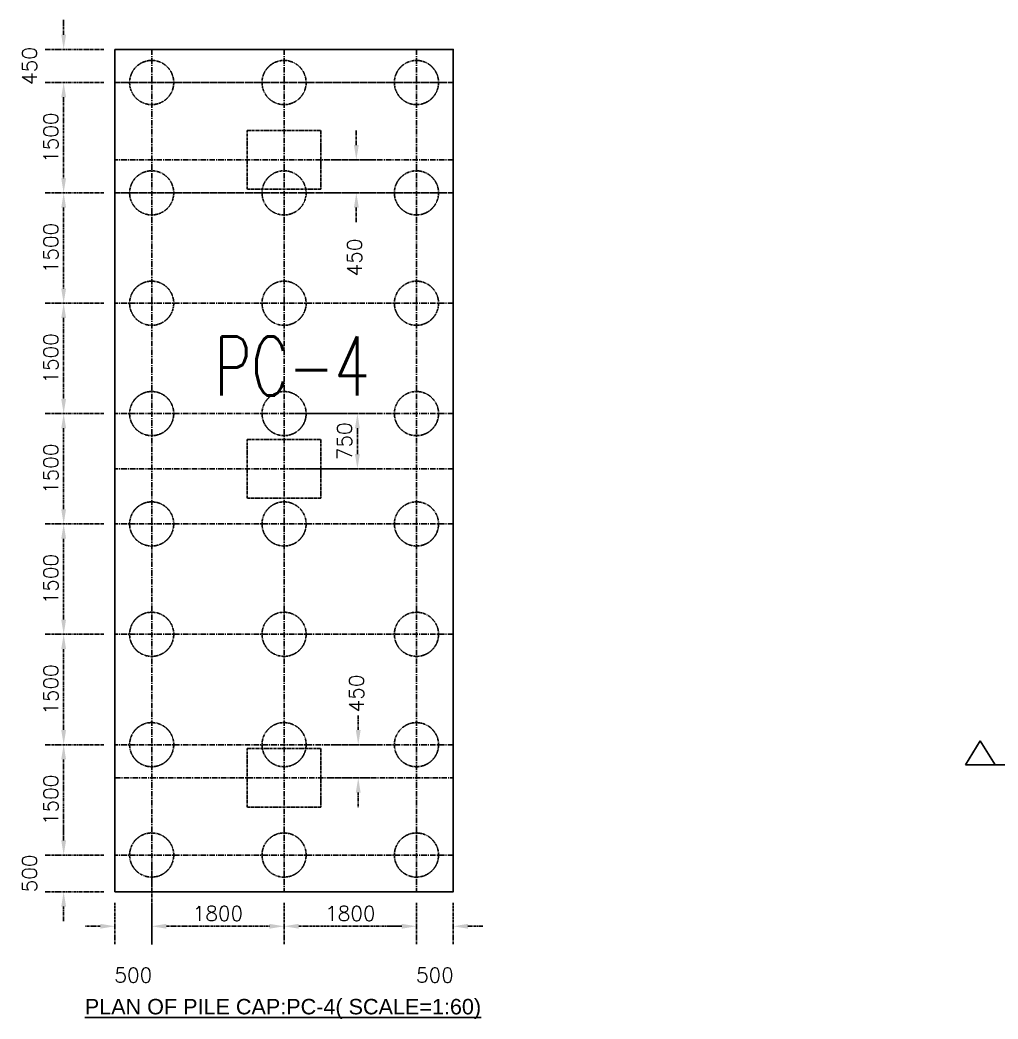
# Model space of a CAD drawing. Header units: millimetres. Extents: x 6239764 to 13047540, y 367704 to 979893.
# Drawn here: x 6532272 to 6545570, y 367704 to 381283 of the extents above; entities that cross this region are included whole.
import ezdxf

# ---------------------------------------------------------------- set-up
doc = ezdxf.new("R2010")
doc.units = ezdxf.units.MM
doc.header["$LTSCALE"] = 300
for name, pattern in [('CENTERX2', [4, 2.5, -0.5, 0.5, -0.5]), ('G', [2, 1.25, -0.25, 0.25, -0.25]), ('K', [2.5, 1.25, -0.25, 0.25, -0.25, 0.25, -0.25])]:
    doc.linetypes.add(name, pattern=pattern)
for name, color, linetype in [('05', 1, 'G'), ('07', 6, 'K'), ('BOU', 12, 'Continuous'), ('DIM', 4, 'Continuous'), ('TEXT', 7, 'Continuous')]:
    doc.layers.add(name, color=color, linetype=linetype)
doc.styles.add('1-100', font='romans.shx', dxfattribs={"height": 200})
doc.styles.add('1-37.5', font='arial.ttf')
doc.styles.get("Standard").update_dxf_attribs({"font": 'txt8.shx', "width": 0.7, "bigfont": 'hztxt_ii.shx'})
doc.dimstyles.new('1-100', dxfattribs={"dimtxt": 210, "dimasz": 200, "dimexe": 250, "dimexo": 150, "dimgap": 75, "dimtad": 1, "dimdec": 0, "dimzin": 3, "dimdsep": 46, "dimtxsty": '1-100', "dimcen": 0.09, "dimclrd": 161, "dimclre": 161, "dimclrt": 161, "dimadec": 0, "dimazin": 0, "dimtfac": 1, "dimtdec": 0, "dimtofl": 0, "dimtmove": 2, "dimatfit": 3, "dimfxl": 1, "dimtolj": 1, "dimtzin": 0, "dimarcsym": 0})

# ---------------------------------------------------------------- blocks, each defined once
blk = doc.blocks.new('*D356')
at = {"layer": '07', "color": 161, "lineweight": -2, "ltscale": 0.1, "transparency": 16777216}
for p, q in [((6532866, 370133), (6532866, 370333)), ((6533413, 369933), (6532616, 369933)), ((6533413, 369433), (6532616, 369433)), ((6532866, 369233), (6532866, 369033))]:
    blk.add_line(p, q, dxfattribs=at)
at = {"layer": '07', "color": 161, "ltscale": 0.1, "transparency": 16777216}
for points in [[(6532833, 370133), (6532899, 370133), (6532866, 369933)], [(6532833, 369233), (6532899, 369233), (6532866, 369433)]]:
    blk.add_solid(points, dxfattribs=at)
at = {"layer": 'Defpoints', "color": 0, "ltscale": 0.1, "transparency": 16777216}
for p in [(6533563, 369933), (6532866, 369433), (6533563, 369433)]:
    blk.add_point(p, dxfattribs=at)
at = {"layer": '07', "color": 161, "ltscale": 0.1, "transparency": 16777216, "insert": (6532403, 369683), "char_height": 200, "attachment_point": 5, "rotation": 90, "style": '1-100'}
blk.add_mtext('\\A1;500', dxfattribs=at)
blk = doc.blocks.new('*D357')
at = {"layer": '07', "color": 161, "lineweight": -2, "ltscale": 0.1, "transparency": 16777216}
for p, q in [((6533413, 371433), (6532616, 371433)), ((6532866, 371233), (6532866, 370133)), ((6533413, 369933), (6532616, 369933))]:
    blk.add_line(p, q, dxfattribs=at)
at = {"layer": '07', "color": 161, "ltscale": 0.1, "transparency": 16777216}
for points in [[(6532833, 371233), (6532899, 371233), (6532866, 371433)], [(6532833, 370133), (6532899, 370133), (6532866, 369933)]]:
    blk.add_solid(points, dxfattribs=at)
at = {"layer": 'Defpoints', "color": 0, "ltscale": 0.1, "transparency": 16777216}
for p in [(6533563, 371433), (6532866, 369933), (6533563, 369933)]:
    blk.add_point(p, dxfattribs=at)
at = {"layer": '07', "color": 161, "ltscale": 0.1, "transparency": 16777216, "insert": (6532691, 370683), "char_height": 200, "attachment_point": 5, "rotation": 90, "style": '1-100'}
blk.add_mtext('\\A1;1500', dxfattribs=at)
blk = doc.blocks.new('*D358')
at = {"layer": '07', "color": 161, "lineweight": -2, "ltscale": 0.1, "transparency": 16777216}
for p, q in [((6533413, 372933), (6532616, 372933)), ((6532866, 372733), (6532866, 371633)), ((6533413, 371433), (6532616, 371433))]:
    blk.add_line(p, q, dxfattribs=at)
at = {"layer": '07', "color": 161, "ltscale": 0.1, "transparency": 16777216}
for points in [[(6532833, 372733), (6532899, 372733), (6532866, 372933)], [(6532833, 371633), (6532899, 371633), (6532866, 371433)]]:
    blk.add_solid(points, dxfattribs=at)
at = {"layer": 'Defpoints', "color": 0, "ltscale": 0.1, "transparency": 16777216}
for p in [(6533563, 372933), (6532866, 371433), (6533563, 371433)]:
    blk.add_point(p, dxfattribs=at)
at = {"layer": '07', "color": 161, "ltscale": 0.1, "transparency": 16777216, "insert": (6532691, 372183), "char_height": 200, "attachment_point": 5, "rotation": 90, "style": '1-100'}
blk.add_mtext('\\A1;1500', dxfattribs=at)
blk = doc.blocks.new('*D359')
at = {"layer": '07', "color": 161, "lineweight": -2, "ltscale": 0.1, "transparency": 16777216}
for p, q in [((6533413, 374433), (6532616, 374433)), ((6532866, 374233), (6532866, 373133)), ((6533413, 372933), (6532616, 372933))]:
    blk.add_line(p, q, dxfattribs=at)
at = {"layer": '07', "color": 161, "ltscale": 0.1, "transparency": 16777216}
for points in [[(6532833, 374233), (6532899, 374233), (6532866, 374433)], [(6532833, 373133), (6532899, 373133), (6532866, 372933)]]:
    blk.add_solid(points, dxfattribs=at)
at = {"layer": 'Defpoints', "color": 0, "ltscale": 0.1, "transparency": 16777216}
for p in [(6533563, 374433), (6532866, 372933), (6533563, 372933)]:
    blk.add_point(p, dxfattribs=at)
at = {"layer": '07', "color": 161, "ltscale": 0.1, "transparency": 16777216, "insert": (6532691, 373683), "char_height": 200, "attachment_point": 5, "rotation": 90, "style": '1-100'}
blk.add_mtext('\\A1;1500', dxfattribs=at)
blk = doc.blocks.new('*D360')
at = {"layer": '07', "color": 161, "lineweight": -2, "ltscale": 0.1, "transparency": 16777216}
for p, q in [((6533413, 375933), (6532616, 375933)), ((6532866, 375733), (6532866, 374633)), ((6533413, 374433), (6532616, 374433))]:
    blk.add_line(p, q, dxfattribs=at)
at = {"layer": '07', "color": 161, "ltscale": 0.1, "transparency": 16777216}
for points in [[(6532833, 375733), (6532899, 375733), (6532866, 375933)], [(6532833, 374633), (6532899, 374633), (6532866, 374433)]]:
    blk.add_solid(points, dxfattribs=at)
at = {"layer": 'Defpoints', "color": 0, "ltscale": 0.1, "transparency": 16777216}
for p in [(6533563, 375933), (6532866, 374433), (6533563, 374433)]:
    blk.add_point(p, dxfattribs=at)
at = {"layer": '07', "color": 161, "ltscale": 0.1, "transparency": 16777216, "insert": (6532691, 375183), "char_height": 200, "attachment_point": 5, "rotation": 90, "style": '1-100'}
blk.add_mtext('\\A1;1500', dxfattribs=at)
blk = doc.blocks.new('*D361')
at = {"layer": '07', "color": 161, "lineweight": -2, "ltscale": 0.1, "transparency": 16777216}
for p, q in [((6533413, 377433), (6532616, 377433)), ((6532866, 377233), (6532866, 376133)), ((6533413, 375933), (6532616, 375933))]:
    blk.add_line(p, q, dxfattribs=at)
at = {"layer": '07', "color": 161, "ltscale": 0.1, "transparency": 16777216}
for points in [[(6532833, 377233), (6532899, 377233), (6532866, 377433)], [(6532833, 376133), (6532899, 376133), (6532866, 375933)]]:
    blk.add_solid(points, dxfattribs=at)
at = {"layer": 'Defpoints', "color": 0, "ltscale": 0.1, "transparency": 16777216}
for p in [(6533563, 377433), (6532866, 375933), (6533563, 375933)]:
    blk.add_point(p, dxfattribs=at)
at = {"layer": '07', "color": 161, "ltscale": 0.1, "transparency": 16777216, "insert": (6532691, 376683), "char_height": 200, "attachment_point": 5, "rotation": 90, "style": '1-100'}
blk.add_mtext('\\A1;1500', dxfattribs=at)
blk = doc.blocks.new('*D362')
at = {"layer": '07', "color": 161, "lineweight": -2, "ltscale": 0.1, "transparency": 16777216}
for p, q in [((6533413, 378933), (6532616, 378933)), ((6532866, 378733), (6532866, 377633)), ((6533413, 377433), (6532616, 377433))]:
    blk.add_line(p, q, dxfattribs=at)
at = {"layer": '07', "color": 161, "ltscale": 0.1, "transparency": 16777216}
for points in [[(6532833, 378733), (6532899, 378733), (6532866, 378933)], [(6532833, 377633), (6532899, 377633), (6532866, 377433)]]:
    blk.add_solid(points, dxfattribs=at)
at = {"layer": 'Defpoints', "color": 0, "ltscale": 0.1, "transparency": 16777216}
for p in [(6533563, 378933), (6532866, 377433), (6533563, 377433)]:
    blk.add_point(p, dxfattribs=at)
at = {"layer": '07', "color": 161, "ltscale": 0.1, "transparency": 16777216, "insert": (6532691, 378183), "char_height": 200, "attachment_point": 5, "rotation": 90, "style": '1-100'}
blk.add_mtext('\\A1;1500', dxfattribs=at)
blk = doc.blocks.new('*D363')
at = {"layer": '07', "color": 161, "lineweight": -2, "ltscale": 0.1, "transparency": 16777216}
for p, q in [((6533413, 380433), (6532616, 380433)), ((6532866, 380233), (6532866, 379133)), ((6533413, 378933), (6532616, 378933))]:
    blk.add_line(p, q, dxfattribs=at)
at = {"layer": '07', "color": 161, "ltscale": 0.1, "transparency": 16777216}
for points in [[(6532833, 380233), (6532899, 380233), (6532866, 380433)], [(6532833, 379133), (6532899, 379133), (6532866, 378933)]]:
    blk.add_solid(points, dxfattribs=at)
at = {"layer": 'Defpoints', "color": 0, "ltscale": 0.1, "transparency": 16777216}
for p in [(6533563, 380433), (6532866, 378933), (6533563, 378933)]:
    blk.add_point(p, dxfattribs=at)
at = {"layer": '07', "color": 161, "ltscale": 0.1, "transparency": 16777216, "insert": (6532691, 379683), "char_height": 200, "attachment_point": 5, "rotation": 90, "style": '1-100'}
blk.add_mtext('\\A1;1500', dxfattribs=at)
blk = doc.blocks.new('*D364')
at = {"layer": '07', "color": 161, "lineweight": -2, "ltscale": 0.1, "transparency": 16777216}
for p, q in [((6532866, 381083), (6532866, 381283)), ((6533413, 380883), (6532616, 380883)), ((6533413, 380433), (6532616, 380433)), ((6532866, 380233), (6532866, 380033))]:
    blk.add_line(p, q, dxfattribs=at)
at = {"layer": '07', "color": 161, "ltscale": 0.1, "transparency": 16777216}
for points in [[(6532833, 381083), (6532899, 381083), (6532866, 380883)], [(6532833, 380233), (6532899, 380233), (6532866, 380433)]]:
    blk.add_solid(points, dxfattribs=at)
at = {"layer": 'Defpoints', "color": 0, "ltscale": 0.1, "transparency": 16777216}
for p in [(6533563, 380883), (6532866, 380433), (6533563, 380433)]:
    blk.add_point(p, dxfattribs=at)
at = {"layer": '07', "color": 161, "ltscale": 0.1, "transparency": 16777216, "insert": (6532403, 380658), "char_height": 200, "attachment_point": 5, "rotation": 90, "style": '1-100'}
blk.add_mtext('\\A1;450', dxfattribs=at)
blk = doc.blocks.new('*D365')
at = {"layer": '07', "color": 161, "lineweight": -2, "ltscale": 0.1, "transparency": 16777216}
for p, q in [((6534063, 369783), (6534063, 368715)), ((6533563, 369283), (6533563, 368715)), ((6533363, 368965), (6533163, 368965)), ((6534263, 368965), (6534463, 368965))]:
    blk.add_line(p, q, dxfattribs=at)
at = {"layer": '07', "color": 161, "ltscale": 0.1, "transparency": 16777216}
for points in [[(6533363, 368998), (6533363, 368932), (6533563, 368965)], [(6534263, 368998), (6534263, 368932), (6534063, 368965)]]:
    blk.add_solid(points, dxfattribs=at)
at = {"layer": 'Defpoints', "color": 0, "ltscale": 0.1, "transparency": 16777216}
for p in [(6534063, 369933), (6533563, 369433), (6534063, 368965)]:
    blk.add_point(p, dxfattribs=at)
at = {"layer": '07', "color": 161, "ltscale": 0.1, "transparency": 16777216, "insert": (6533813, 368302), "char_height": 200, "attachment_point": 5, "style": '1-100'}
blk.add_mtext('\\A1;500', dxfattribs=at)
blk = doc.blocks.new('*D366')
at = {"layer": '07', "color": 161, "lineweight": -2, "ltscale": 0.1, "transparency": 16777216}
for p, q in [((6534063, 369283), (6534063, 368715)), ((6535863, 369283), (6535863, 368715)), ((6534263, 368965), (6535663, 368965))]:
    blk.add_line(p, q, dxfattribs=at)
at = {"layer": '07', "color": 161, "ltscale": 0.1, "transparency": 16777216}
for points in [[(6534263, 368998), (6534263, 368932), (6534063, 368965)], [(6535663, 368998), (6535663, 368932), (6535863, 368965)]]:
    blk.add_solid(points, dxfattribs=at)
at = {"layer": 'Defpoints', "color": 0, "ltscale": 0.1, "transparency": 16777216}
for p in [(6534063, 369433), (6535863, 369433), (6535863, 368965)]:
    blk.add_point(p, dxfattribs=at)
at = {"layer": '07', "color": 161, "ltscale": 0.1, "transparency": 16777216, "insert": (6534963, 369140), "char_height": 200, "attachment_point": 5, "style": '1-100'}
blk.add_mtext('\\A1;1800', dxfattribs=at)
blk = doc.blocks.new('*D367')
at = {"layer": '07', "color": 161, "lineweight": -2, "ltscale": 0.1, "transparency": 16777216}
for p, q in [((6535863, 369283), (6535863, 368715)), ((6537663, 369283), (6537663, 368715)), ((6536063, 368965), (6537463, 368965))]:
    blk.add_line(p, q, dxfattribs=at)
at = {"layer": '07', "color": 161, "ltscale": 0.1, "transparency": 16777216}
for points in [[(6536063, 368998), (6536063, 368932), (6535863, 368965)], [(6537463, 368998), (6537463, 368932), (6537663, 368965)]]:
    blk.add_solid(points, dxfattribs=at)
at = {"layer": 'Defpoints', "color": 0, "ltscale": 0.1, "transparency": 16777216}
for p in [(6535863, 369433), (6537663, 369433), (6537663, 368965)]:
    blk.add_point(p, dxfattribs=at)
at = {"layer": '07', "color": 161, "ltscale": 0.1, "transparency": 16777216, "insert": (6536763, 369140), "char_height": 200, "attachment_point": 5, "style": '1-100'}
blk.add_mtext('\\A1;1800', dxfattribs=at)
blk = doc.blocks.new('*D368')
at = {"layer": '07', "color": 161, "lineweight": -2, "ltscale": 0.1, "transparency": 16777216}
for p, q in [((6537663, 369283), (6537663, 368715)), ((6538163, 369283), (6538163, 368715)), ((6537463, 368965), (6537263, 368965)), ((6538363, 368965), (6538563, 368965))]:
    blk.add_line(p, q, dxfattribs=at)
at = {"layer": '07', "color": 161, "ltscale": 0.1, "transparency": 16777216}
for points in [[(6537463, 368998), (6537463, 368932), (6537663, 368965)], [(6538363, 368998), (6538363, 368932), (6538163, 368965)]]:
    blk.add_solid(points, dxfattribs=at)
at = {"layer": 'Defpoints', "color": 0, "ltscale": 0.1, "transparency": 16777216}
for p in [(6537663, 369433), (6538163, 369433), (6538163, 368965)]:
    blk.add_point(p, dxfattribs=at)
at = {"layer": '07', "color": 161, "ltscale": 0.1, "transparency": 16777216, "insert": (6537913, 368302), "char_height": 200, "attachment_point": 5, "style": '1-100'}
blk.add_mtext('\\A1;500', dxfattribs=at)
blk = doc.blocks.new('*D369')
at = {"layer": '07', "color": 161, "lineweight": -2, "ltscale": 0.1, "transparency": 16777216}
for p, q in [((6536871, 371633), (6536871, 371833)), ((6536513, 371433), (6537121, 371433)), ((6536513, 370983), (6537121, 370983)), ((6536871, 370783), (6536871, 370583))]:
    blk.add_line(p, q, dxfattribs=at)
at = {"layer": '07', "color": 161, "ltscale": 0.1, "transparency": 16777216}
for points in [[(6536838, 371633), (6536904, 371633), (6536871, 371433)], [(6536838, 370783), (6536904, 370783), (6536871, 370983)]]:
    blk.add_solid(points, dxfattribs=at)
at = {"layer": 'Defpoints', "color": 0, "ltscale": 0.1, "transparency": 16777216}
for p in [(6536363, 371433), (6536871, 371433), (6536363, 370983)]:
    blk.add_point(p, dxfattribs=at)
at = {"layer": '07', "color": 161, "ltscale": 0.1, "transparency": 16777216, "insert": (6536846, 372129), "char_height": 200, "attachment_point": 5, "rotation": 90, "style": '1-100'}
blk.add_mtext('\\A1;450', dxfattribs=at)
blk = doc.blocks.new('*D370')
at = {"layer": '07', "color": 161, "lineweight": -2, "ltscale": 0.1, "transparency": 16777216}
for p, q in [((6536013, 375933), (6537110, 375933)), ((6536860, 375383), (6536860, 375733)), ((6536013, 375183), (6537110, 375183))]:
    blk.add_line(p, q, dxfattribs=at)
at = {"layer": '07', "color": 161, "ltscale": 0.1, "transparency": 16777216}
for points in [[(6536826, 375733), (6536893, 375733), (6536860, 375933)], [(6536826, 375383), (6536893, 375383), (6536860, 375183)]]:
    blk.add_solid(points, dxfattribs=at)
at = {"layer": 'Defpoints', "color": 0, "ltscale": 0.1, "transparency": 16777216}
for p in [(6535863, 375933), (6536860, 375933), (6535863, 375183)]:
    blk.add_point(p, dxfattribs=at)
at = {"layer": '07', "color": 161, "ltscale": 0.1, "transparency": 16777216, "insert": (6536685, 375558), "char_height": 200, "attachment_point": 5, "rotation": 90, "style": '1-100'}
blk.add_mtext('\\A1;750', dxfattribs=at)
blk = doc.blocks.new('*D371')
at = {"layer": '07', "color": 161, "lineweight": -2, "ltscale": 0.1, "transparency": 16777216}
for p, q in [((6536845, 379583), (6536845, 379783)), ((6536513, 379383), (6537095, 379383)), ((6536513, 378933), (6537095, 378933)), ((6536845, 378733), (6536845, 378533))]:
    blk.add_line(p, q, dxfattribs=at)
at = {"layer": '07', "color": 161, "ltscale": 0.1, "transparency": 16777216}
for points in [[(6536812, 379583), (6536879, 379583), (6536845, 379383)], [(6536812, 378733), (6536879, 378733), (6536845, 378933)]]:
    blk.add_solid(points, dxfattribs=at)
at = {"layer": 'Defpoints', "color": 0, "ltscale": 0.1, "transparency": 16777216}
for p in [(6536363, 379383), (6536363, 378933), (6536845, 378933)]:
    blk.add_point(p, dxfattribs=at)
at = {"layer": '07', "color": 161, "ltscale": 0.1, "transparency": 16777216, "insert": (6536822, 378055), "char_height": 200, "attachment_point": 5, "rotation": 90, "style": '1-100'}
blk.add_mtext('\\A1;450', dxfattribs=at)

msp = doc.modelspace()

# ---------------------------------------------------------------- linework, layer by layer
at = {"color": 8, "linetype": 'CENTERX2', "ltscale": 0.1}
for p, q in [((6534062.8, 380883.2), (6534062.8, 369433.2)), ((6535862.8, 380883.2), (6535862.8, 369433.2)), ((6537662.8, 380883.2), (6537662.8, 369433.2)), ((6533562.8, 380433.2), (6538162.8, 380433.2)), ((6538162.8, 380433.2), (6533562.8, 380433.2)), ((6538162.8, 379383.2), (6533562.8, 379383.2)), ((6533562.8, 378933.2), (6538162.8, 378933.2)), ((6538162.8, 378933.2), (6533562.8, 378933.2)), ((6538162.8, 377433.2), (6533562.8, 377433.2)), ((6538162.8, 375933.2), (6533562.8, 375933.2)), ((6538162.8, 375183.2), (6533562.8, 375183.2)), ((6538162.8, 374433.2), (6533562.8, 374433.2)), ((6538162.8, 372933.2), (6533562.8, 372933.2)), ((6538162.8, 371433.2), (6533562.8, 371433.2)), ((6533562.8, 370983.2), (6538162.8, 370983.2)), ((6538162.8, 369933.2), (6533562.8, 369933.2))]:
    msp.add_line(p, q, dxfattribs=at)
at = {"layer": '05', "ltscale": 0.1}
for points in [[(6535362.8, 379783.2), (6536362.8, 379783.2), (6536362.8, 378983.2), (6535362.8, 378983.2)], [(6535362.8, 375583.2), (6536362.8, 375583.2), (6536362.8, 374783.2), (6535362.8, 374783.2)], [(6535362.8, 371383.2), (6536362.8, 371383.2), (6536362.8, 370583.2), (6535362.8, 370583.2)]]:
    msp.add_lwpolyline(points, close=True, dxfattribs=at)
at = {"layer": '07', "color": 22, "ltscale": 0.1}
for centre in [(6534062.8, 380433.2), (6535862.8, 380433.2), (6537662.8, 380433.2), (6534062.8, 378933.2), (6535862.8, 378933.2), (6537662.8, 378933.2), (6534062.8, 377433.2), (6535862.8, 377433.2), (6537662.8, 377433.2), (6534062.8, 375933.2), (6535862.8, 375933.2), (6537662.8, 375933.2), (6534062.8, 374433.2), (6535862.8, 374433.2), (6537662.8, 374433.2), (6534062.8, 372933.2), (6535862.8, 372933.2), (6537662.8, 372933.2), (6534062.8, 371433.2), (6535862.8, 371433.2), (6537662.8, 371433.2), (6534062.8, 369933.2), (6535862.8, 369933.2), (6537662.8, 369933.2)]:
    msp.add_circle(centre, 300, dxfattribs=at)
at = {"layer": 'BOU', "color": 141, "ltscale": 0.1}
msp.add_lwpolyline([(6533562.8, 380883.2), (6538162.8, 380883.2), (6538162.8, 369433.2), (6533562.8, 369433.2)], close=True, dxfattribs=at)
at = {"layer": 'DIM', "ltscale": 3}
for p, q in [((6545327.1, 371486), (6545126.7, 371161)), ((6545531, 371161), (6545327.1, 371486)), ((6545126.7, 371161), (6545960.9, 371161))]:
    msp.add_line(p, q, dxfattribs=at)

# ---------------------------------------------------------------- texts
at = {"layer": '07', "color": 6, "ltscale": 0.1, "width": 0.7}
msp.add_text('PC-4', height=800, dxfattribs=at).set_placement((6534914.1, 376178.9))
at = {"layer": 'TEXT', "linetype": 'Continuous', "ltscale": 0.5, "insert": (6533072.2, 367977.5), "char_height": 210, "attachment_point": 1, "style": '1-37.5'}
msp.add_mtext('{\\L PLAN OF PILE CAP:PC-4( SCALE=1:60)}', dxfattribs=at)

# ---------------------------------------------------------------- dimensions: what is measured, and where the dimension line sits
at = {"layer": '07', "color": 6, "ltscale": 0.1}
for base, p1, p2, picture, middle in [((6532865.9, 380433.2), (6533562.8, 380883.2), (6533562.8, 380433.2), '*D364', (6532403.4, 380658.2)), ((6532865.9, 378933.2), (6533562.8, 380433.2), (6533562.8, 378933.2), '*D363', (6532690.9, 379683.2)), ((6532865.9, 377433.2), (6533562.8, 378933.2), (6533562.8, 377433.2), '*D362', (6532690.9, 378183.2)), ((6532865.9, 375933.2), (6533562.8, 377433.2), (6533562.8, 375933.2), '*D361', (6532690.9, 376683.2)), ((6532865.9, 374433.2), (6533562.8, 375933.2), (6533562.8, 374433.2), '*D360', (6532690.9, 375183.2)), ((6536859.5, 375933.2), (6535862.8, 375183.2), (6535862.8, 375933.2), '*D370', (6536684.5, 375558.2)), ((6532865.9, 372933.2), (6533562.8, 374433.2), (6533562.8, 372933.2), '*D359', (6532690.9, 373683.2)), ((6532865.9, 371433.2), (6533562.8, 372933.2), (6533562.8, 371433.2), '*D358', (6532690.9, 372183.2)), ((6532865.9, 369933.2), (6533562.8, 371433.2), (6533562.8, 369933.2), '*D357', (6532690.9, 370683.2)), ((6532865.9, 369433.2), (6533562.8, 369933.2), (6533562.8, 369433.2), '*D356', (6532403.4, 369683.2))]:
    dim = msp.add_linear_dim(base=base, p1=p1, p2=p2, angle=90, dimstyle='1-100', dxfattribs=at)
    dim.commit()
    dim.dimension.update_dxf_attribs({"geometry": picture, "text_midpoint": middle})
for base, p1, p2, picture, middle in [((6536845.2, 378933.2), (6536362.8, 379383.2), (6536362.8, 378933.2), '*D371', (6536821.8, 378054.8)), ((6536870.9, 371433.2), (6536362.8, 370983.2), (6536362.8, 371433.2), '*D369', (6536845.9, 372129.2))]:
    dim = msp.add_linear_dim(base=base, p1=p1, p2=p2, angle=90, dimstyle='1-100', dxfattribs=at)
    dim.commit()
    dim.dimension.update_dxf_attribs({"geometry": picture, "text_midpoint": middle, "dimtype": 160})
for base, p1, p2, picture, middle in [((6534062.8, 368965), (6533562.8, 369433.2), (6534062.8, 369933.2), '*D365', (6533812.8, 368302.5)), ((6535862.8, 368965), (6534062.8, 369433.2), (6535862.8, 369433.2), '*D366', (6534962.8, 369140)), ((6537662.8, 368965), (6535862.8, 369433.2), (6537662.8, 369433.2), '*D367', (6536762.8, 369140)), ((6538162.8, 368965), (6537662.8, 369433.2), (6538162.8, 369433.2), '*D368', (6537912.8, 368302.5))]:
    dim = msp.add_linear_dim(base=base, p1=p1, p2=p2, dimstyle='1-100', dxfattribs=at)
    dim.commit()
    dim.dimension.update_dxf_attribs({"geometry": picture, "text_midpoint": middle})

doc.saveas('drawing.dxf')
